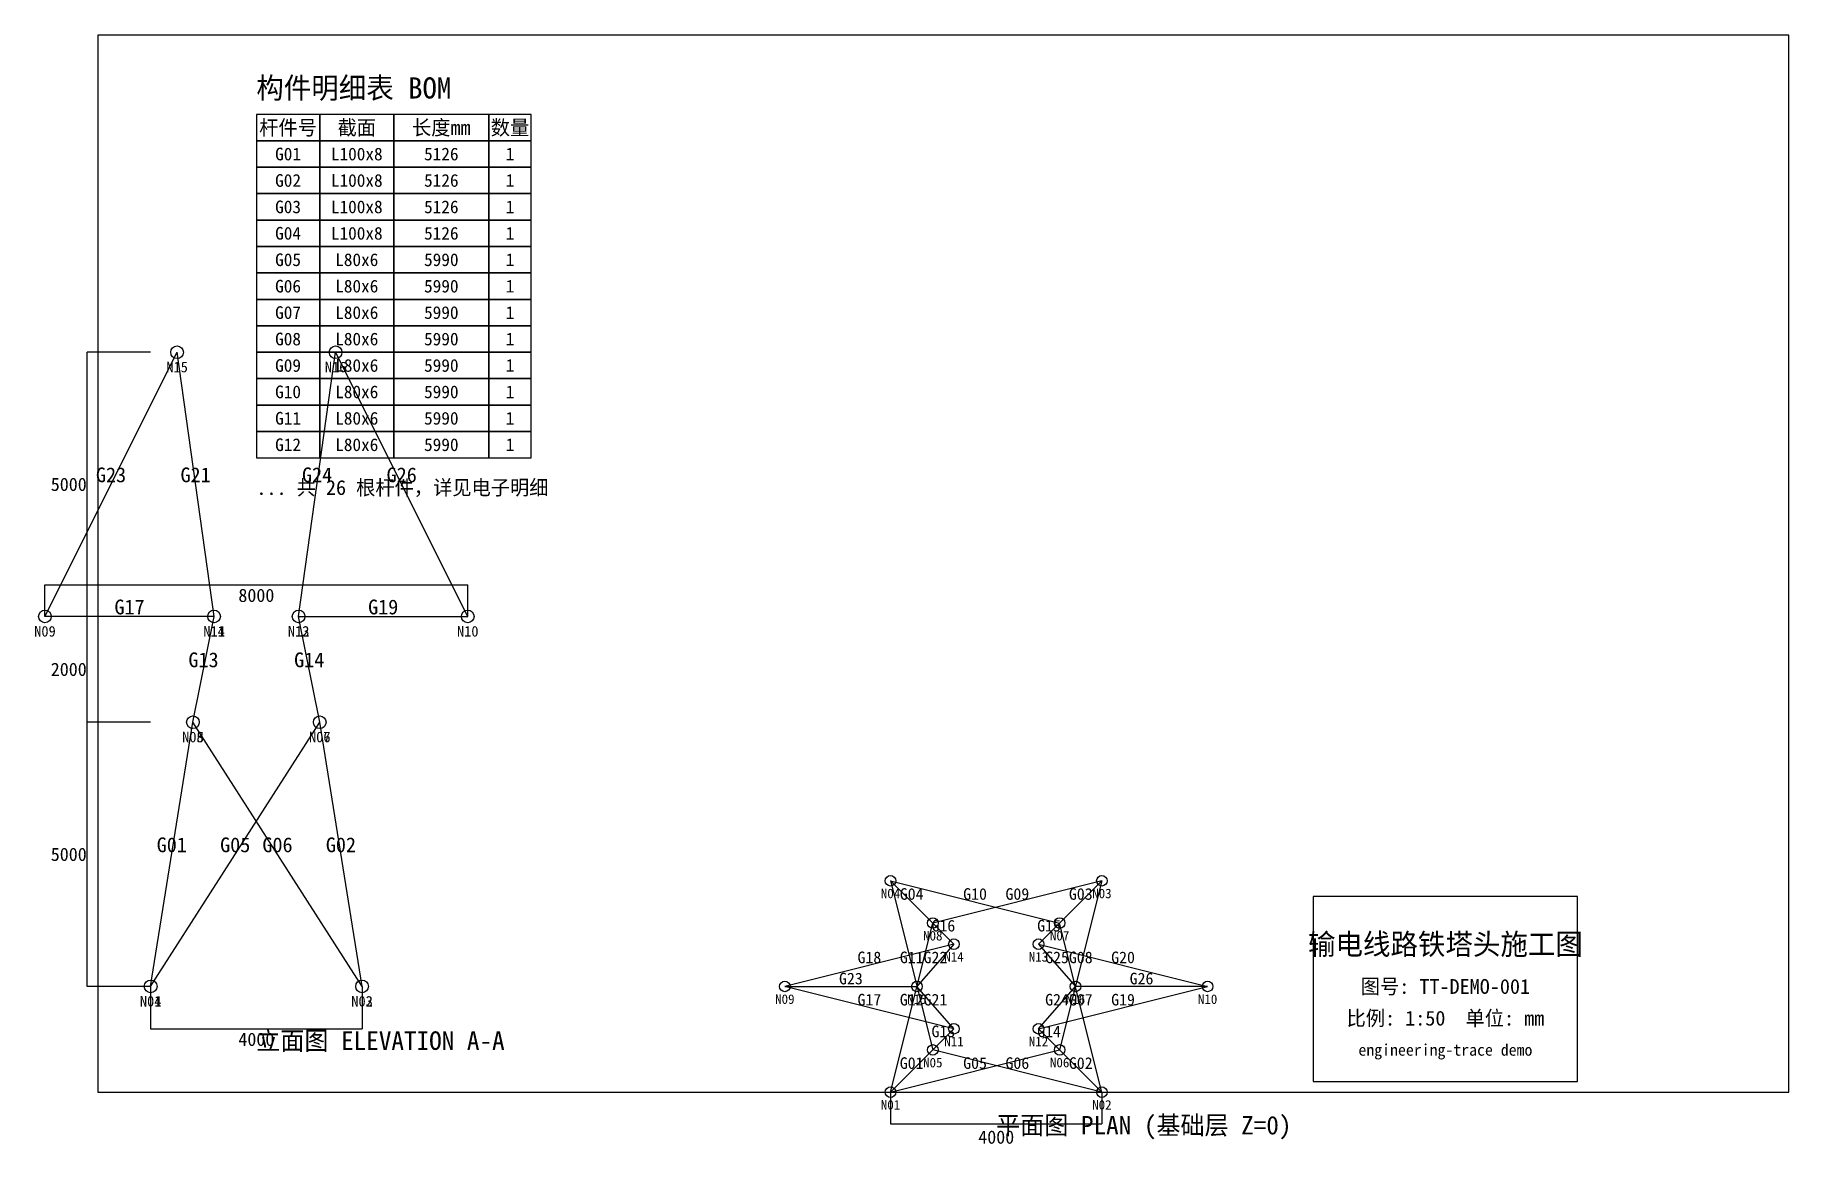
# Model space of a CAD drawing. Header units: millimetres. Extents: x 3813 to 37000, y 3021 to 24000.
import ezdxf
from ezdxf.enums import TextEntityAlignment as Align

# ---------------------------------------------------------------- set-up
doc = ezdxf.new("R2010")
doc.units = ezdxf.units.MM
for name, color, linetype in [('BOM', 4, 'Continuous'), ('DIM', 5, 'Continuous'), ('FRAME', 7, 'Continuous'), ('TEXT', 2, 'Continuous'), ('TITLE', 7, 'Continuous'), ('TRUSS_MAIN', 1, 'Continuous'), ('TRUSS_NODE', 3, 'Continuous')]:
    doc.layers.add(name, color=color, linetype=linetype)

msp = doc.modelspace()

# ---------------------------------------------------------------- linework, layer by layer
at = {"layer": 'BOM'}
for points in [[(8000, 22000), (9200, 22000), (9200, 22500), (8000, 22500)], [(9200, 22000), (10600, 22000), (10600, 22500), (9200, 22500)], [(10600, 22000), (12400, 22000), (12400, 22500), (10600, 22500)], [(12400, 22000), (13200, 22000), (13200, 22500), (12400, 22500)], [(8000, 21500), (9200, 21500), (9200, 22000), (8000, 22000)], [(9200, 21500), (10600, 21500), (10600, 22000), (9200, 22000)], [(10600, 21500), (12400, 21500), (12400, 22000), (10600, 22000)], [(12400, 21500), (13200, 21500), (13200, 22000), (12400, 22000)], [(8000, 21000), (9200, 21000), (9200, 21500), (8000, 21500)], [(9200, 21000), (10600, 21000), (10600, 21500), (9200, 21500)], [(10600, 21000), (12400, 21000), (12400, 21500), (10600, 21500)], [(12400, 21000), (13200, 21000), (13200, 21500), (12400, 21500)], [(8000, 20500), (9200, 20500), (9200, 21000), (8000, 21000)], [(9200, 20500), (10600, 20500), (10600, 21000), (9200, 21000)], [(10600, 20500), (12400, 20500), (12400, 21000), (10600, 21000)], [(12400, 20500), (13200, 20500), (13200, 21000), (12400, 21000)], [(8000, 20000), (9200, 20000), (9200, 20500), (8000, 20500)], [(9200, 20000), (10600, 20000), (10600, 20500), (9200, 20500)], [(10600, 20000), (12400, 20000), (12400, 20500), (10600, 20500)], [(12400, 20000), (13200, 20000), (13200, 20500), (12400, 20500)], [(8000, 19500), (9200, 19500), (9200, 20000), (8000, 20000)], [(9200, 19500), (10600, 19500), (10600, 20000), (9200, 20000)], [(10600, 19500), (12400, 19500), (12400, 20000), (10600, 20000)], [(12400, 19500), (13200, 19500), (13200, 20000), (12400, 20000)], [(8000, 19000), (9200, 19000), (9200, 19500), (8000, 19500)], [(9200, 19000), (10600, 19000), (10600, 19500), (9200, 19500)], [(10600, 19000), (12400, 19000), (12400, 19500), (10600, 19500)], [(12400, 19000), (13200, 19000), (13200, 19500), (12400, 19500)], [(8000, 18500), (9200, 18500), (9200, 19000), (8000, 19000)], [(9200, 18500), (10600, 18500), (10600, 19000), (9200, 19000)], [(10600, 18500), (12400, 18500), (12400, 19000), (10600, 19000)], [(12400, 18500), (13200, 18500), (13200, 19000), (12400, 19000)], [(8000, 18000), (9200, 18000), (9200, 18500), (8000, 18500)], [(9200, 18000), (10600, 18000), (10600, 18500), (9200, 18500)], [(10600, 18000), (12400, 18000), (12400, 18500), (10600, 18500)], [(12400, 18000), (13200, 18000), (13200, 18500), (12400, 18500)], [(8000, 17500), (9200, 17500), (9200, 18000), (8000, 18000)], [(9200, 17500), (10600, 17500), (10600, 18000), (9200, 18000)], [(10600, 17500), (12400, 17500), (12400, 18000), (10600, 18000)], [(12400, 17500), (13200, 17500), (13200, 18000), (12400, 18000)], [(8000, 17000), (9200, 17000), (9200, 17500), (8000, 17500)], [(9200, 17000), (10600, 17000), (10600, 17500), (9200, 17500)], [(10600, 17000), (12400, 17000), (12400, 17500), (10600, 17500)], [(12400, 17000), (13200, 17000), (13200, 17500), (12400, 17500)], [(8000, 16500), (9200, 16500), (9200, 17000), (8000, 17000)], [(9200, 16500), (10600, 16500), (10600, 17000), (9200, 17000)], [(10600, 16500), (12400, 16500), (12400, 17000), (10600, 17000)], [(12400, 16500), (13200, 16500), (13200, 17000), (12400, 17000)], [(8000, 16000), (9200, 16000), (9200, 16500), (8000, 16500)], [(9200, 16000), (10600, 16000), (10600, 16500), (9200, 16500)], [(10600, 16000), (12400, 16000), (12400, 16500), (10600, 16500)], [(12400, 16000), (13200, 16000), (13200, 16500), (12400, 16500)]]:
    msp.add_lwpolyline(points, close=True, dxfattribs=at)
at = {"layer": 'DIM'}
for p, q in [((6000, 18000), (4800, 18000)), ((4800, 13000), (4800, 18000)), ((4000, 13000), (4000, 13600)), ((4000, 13600), (12000, 13600)), ((12000, 13000), (12000, 13600)), ((6000, 13000), (4800, 13000)), ((4800, 11000), (4800, 13000)), ((6000, 13000), (4800, 13000)), ((6000, 11000), (4800, 11000)), ((4800, 6000), (4800, 11000)), ((6000, 11000), (4800, 11000)), ((6000, 6000), (4800, 6000)), ((6000, 6000), (6000, 5200)), ((10000, 6000), (10000, 5200)), ((6000, 5200), (10000, 5200)), ((20000, 4000), (20000, 3400)), ((24000, 4000), (24000, 3400)), ((20000, 3400), (24000, 3400))]:
    msp.add_line(p, q, dxfattribs=at)
at = {"layer": 'FRAME'}
msp.add_lwpolyline([(5000, 4000), (37000, 4000), (37000, 24000), (5000, 24000)], close=True, dxfattribs=at)
at = {"layer": 'TITLE'}
msp.add_lwpolyline([(28000, 4200), (33000, 4200), (33000, 7700), (28000, 7700)], close=True, dxfattribs=at)
at = {"layer": 'TRUSS_MAIN'}
for p, q in [((4000, 13000), (6500, 18000)), ((7200, 13000), (6500, 18000)), ((8800, 13000), (9500, 18000)), ((12000, 13000), (9500, 18000)), ((7200, 13000), (4000, 13000)), ((6800, 11000), (7200, 13000)), ((9200, 11000), (8800, 13000)), ((8800, 13000), (12000, 13000)), ((6000, 6000), (6800, 11000)), ((6000, 6000), (9200, 11000)), ((10000, 6000), (6800, 11000)), ((10000, 6000), (9200, 11000)), ((20000, 8000), (20800, 7200)), ((20000, 8000), (23200, 7200)), ((20000, 8000), (20800, 4800)), ((24000, 8000), (20800, 7200)), ((24000, 8000), (23200, 7200)), ((24000, 8000), (23200, 4800)), ((20000, 4000), (20800, 7200)), ((20800, 7200), (21200, 6800)), ((23200, 7200), (22800, 6800)), ((24000, 4000), (23200, 7200)), ((21200, 6800), (18000, 6000)), ((21200, 6800), (20500, 6000)), ((22800, 6800), (26000, 6000)), ((22800, 6800), (23500, 6000)), ((21200, 5200), (18000, 6000)), ((18000, 6000), (20500, 6000)), ((21200, 5200), (20500, 6000)), ((22800, 5200), (26000, 6000)), ((22800, 5200), (23500, 6000)), ((26000, 6000), (23500, 6000)), ((20800, 4800), (21200, 5200)), ((23200, 4800), (22800, 5200)), ((20000, 4000), (20800, 4800)), ((20000, 4000), (23200, 4800)), ((24000, 4000), (20800, 4800)), ((24000, 4000), (23200, 4800))]:
    msp.add_line(p, q, dxfattribs=at)
at = {"layer": 'TRUSS_NODE'}
for centre, radius in [((6500, 18000), 120), ((9500, 18000), 120), ((4000, 13000), 120), ((7200, 13000), 120), ((7200, 13000), 120), ((8800, 13000), 120), ((8800, 13000), 120), ((12000, 13000), 120), ((6800, 11000), 120), ((6800, 11000), 120), ((9200, 11000), 120), ((9200, 11000), 120), ((20000, 8000), 100), ((24000, 8000), 100), ((20800, 7200), 100), ((23200, 7200), 100), ((21200, 6800), 100), ((22800, 6800), 100), ((6000, 6000), 120), ((6000, 6000), 120), ((10000, 6000), 120), ((10000, 6000), 120), ((18000, 6000), 100), ((20500, 6000), 100), ((23500, 6000), 100), ((26000, 6000), 100), ((21200, 5200), 100), ((22800, 5200), 100), ((20800, 4800), 100), ((23200, 4800), 100), ((20000, 4000), 100), ((24000, 4000), 100)]:
    msp.add_circle(centre, radius, dxfattribs=at)

# ---------------------------------------------------------------- texts
at = {"layer": 'BOM'}
for s, height, p in [('构件明细表 BOM', 400, (8000, 22800)), ('... 共 26 根杆件，详见电子明细', 280, (8000, 15300))]:
    msp.add_text(s, height=height, dxfattribs=at).set_placement(p)
for s, height, p in [('杆件号', 280, (8600, 22250)), ('截面', 280, (9900, 22250)), ('长度mm', 280, (11500, 22250)), ('数量', 280, (12800, 22250)), ('G01', 240, (8600, 21750)), ('L100x8', 240, (9900, 21750)), ('5126', 240, (11500, 21750)), ('1', 240, (12800, 21750)), ('G02', 240, (8600, 21250)), ('L100x8', 240, (9900, 21250)), ('5126', 240, (11500, 21250)), ('1', 240, (12800, 21250)), ('G03', 240, (8600, 20750)), ('L100x8', 240, (9900, 20750)), ('5126', 240, (11500, 20750)), ('1', 240, (12800, 20750)), ('G04', 240, (8600, 20250)), ('L100x8', 240, (9900, 20250)), ('5126', 240, (11500, 20250)), ('1', 240, (12800, 20250)), ('G05', 240, (8600, 19750)), ('L80x6', 240, (9900, 19750)), ('5990', 240, (11500, 19750)), ('1', 240, (12800, 19750)), ('G06', 240, (8600, 19250)), ('L80x6', 240, (9900, 19250)), ('5990', 240, (11500, 19250)), ('1', 240, (12800, 19250)), ('G07', 240, (8600, 18750)), ('L80x6', 240, (9900, 18750)), ('5990', 240, (11500, 18750)), ('1', 240, (12800, 18750)), ('G08', 240, (8600, 18250)), ('L80x6', 240, (9900, 18250)), ('5990', 240, (11500, 18250)), ('1', 240, (12800, 18250)), ('G09', 240, (8600, 17750)), ('L80x6', 240, (9900, 17750)), ('5990', 240, (11500, 17750)), ('1', 240, (12800, 17750)), ('G10', 240, (8600, 17250)), ('L80x6', 240, (9900, 17250)), ('5990', 240, (11500, 17250)), ('1', 240, (12800, 17250)), ('G11', 240, (8600, 16750)), ('L80x6', 240, (9900, 16750)), ('5990', 240, (11500, 16750)), ('1', 240, (12800, 16750)), ('G12', 240, (8600, 16250)), ('L80x6', 240, (9900, 16250)), ('5990', 240, (11500, 16250)), ('1', 240, (12800, 16250))]:
    msp.add_text(s, height=height, dxfattribs=at).set_placement(p, align=Align.MIDDLE_CENTER)
at = {"layer": 'DIM'}
for s, p in [('5000', (4450, 15500)), ('8000', (8000, 13400)), ('2000', (4450, 12000)), ('5000', (4450, 8500)), ('4000', (8000, 5000)), ('4000', (22000, 3150))]:
    msp.add_text(s, height=250, dxfattribs=at).set_placement(p, align=Align.MIDDLE_CENTER)
at = {"layer": 'TEXT'}
for s, height, p in [('N15', 200, (6500, 17720)), ('N16', 200, (9500, 17720)), ('G23', 280, (5250, 15680)), ('G21', 280, (6850, 15680)), ('G24', 280, (9150, 15680)), ('G26', 280, (10750, 15680)), ('G17', 280, (5600, 13180)), ('G19', 280, (10400, 13180)), ('N09', 200, (4000, 12720)), ('N11', 200, (7200, 12720)), ('N14', 200, (7200, 12720)), ('N12', 200, (8800, 12720)), ('N13', 200, (8800, 12720)), ('N10', 200, (12000, 12720)), ('G13', 280, (7000, 12180)), ('G14', 280, (9000, 12180)), ('N05', 200, (6800, 10720)), ('N08', 200, (6800, 10720)), ('N06', 200, (9200, 10720)), ('N07', 200, (9200, 10720)), ('G01', 280, (6400, 8680)), ('G05', 280, (7600, 8680)), ('G06', 280, (8400, 8680)), ('G02', 280, (9600, 8680)), ('N04', 180, (20000, 7760)), ('G04', 220, (20400, 7750)), ('G10', 220, (21600, 7750)), ('G09', 220, (22400, 7750)), ('G03', 220, (23600, 7750)), ('N03', 180, (24000, 7760)), ('N08', 180, (20800, 6960)), ('G16', 220, (21000, 7150)), ('G15', 220, (23000, 7150)), ('N07', 180, (23200, 6960)), ('G18', 220, (19600, 6550)), ('G11', 220, (20400, 6550)), ('G22', 220, (20850, 6550)), ('N14', 180, (21200, 6560)), ('N13', 180, (22800, 6560)), ('G25', 220, (23150, 6550)), ('G08', 220, (23600, 6550)), ('G20', 220, (24400, 6550)), ('G23', 220, (19250, 6150)), ('G26', 220, (24750, 6150)), ('N01', 200, (6000, 5720)), ('N04', 200, (6000, 5720)), ('N02', 200, (10000, 5720)), ('N03', 200, (10000, 5720)), ('N09', 180, (18000, 5760)), ('G17', 220, (19600, 5750)), ('G12', 220, (20400, 5750)), ('N15', 180, (20500, 5760)), ('G21', 220, (20850, 5750)), ('G24', 220, (23150, 5750)), ('N16', 180, (23500, 5760)), ('G07', 220, (23600, 5750)), ('G19', 220, (24400, 5750)), ('N10', 180, (26000, 5760)), ('G13', 220, (21000, 5150)), ('N11', 180, (21200, 4960)), ('N12', 180, (22800, 4960)), ('G14', 220, (23000, 5150)), ('G01', 220, (20400, 4550)), ('N05', 180, (20800, 4560)), ('G05', 220, (21600, 4550)), ('G06', 220, (22400, 4550)), ('N06', 180, (23200, 4560)), ('G02', 220, (23600, 4550)), ('N01', 180, (20000, 3760)), ('N02', 180, (24000, 3760))]:
    msp.add_text(s, height=height, dxfattribs=at).set_placement(p, align=Align.MIDDLE_CENTER)
for s, p in [('立面图 ELEVATION A-A', (8000, 4800)), ('平面图 PLAN (基础层 Z=0)', (22000, 3200))]:
    msp.add_text(s, height=350, dxfattribs=at).set_placement(p)
at = {"layer": 'TITLE'}
for s, height, p in [('输电线路铁塔头施工图', 400, (30500, 6800)), ('图号: TT-DEMO-001', 280, (30500, 6000)), ('比例: 1:50  单位: mm', 280, (30500, 5400)), ('engineering-trace demo', 220, (30500, 4800))]:
    msp.add_text(s, height=height, dxfattribs=at).set_placement(p, align=Align.MIDDLE_CENTER)

doc.saveas('drawing.dxf')
